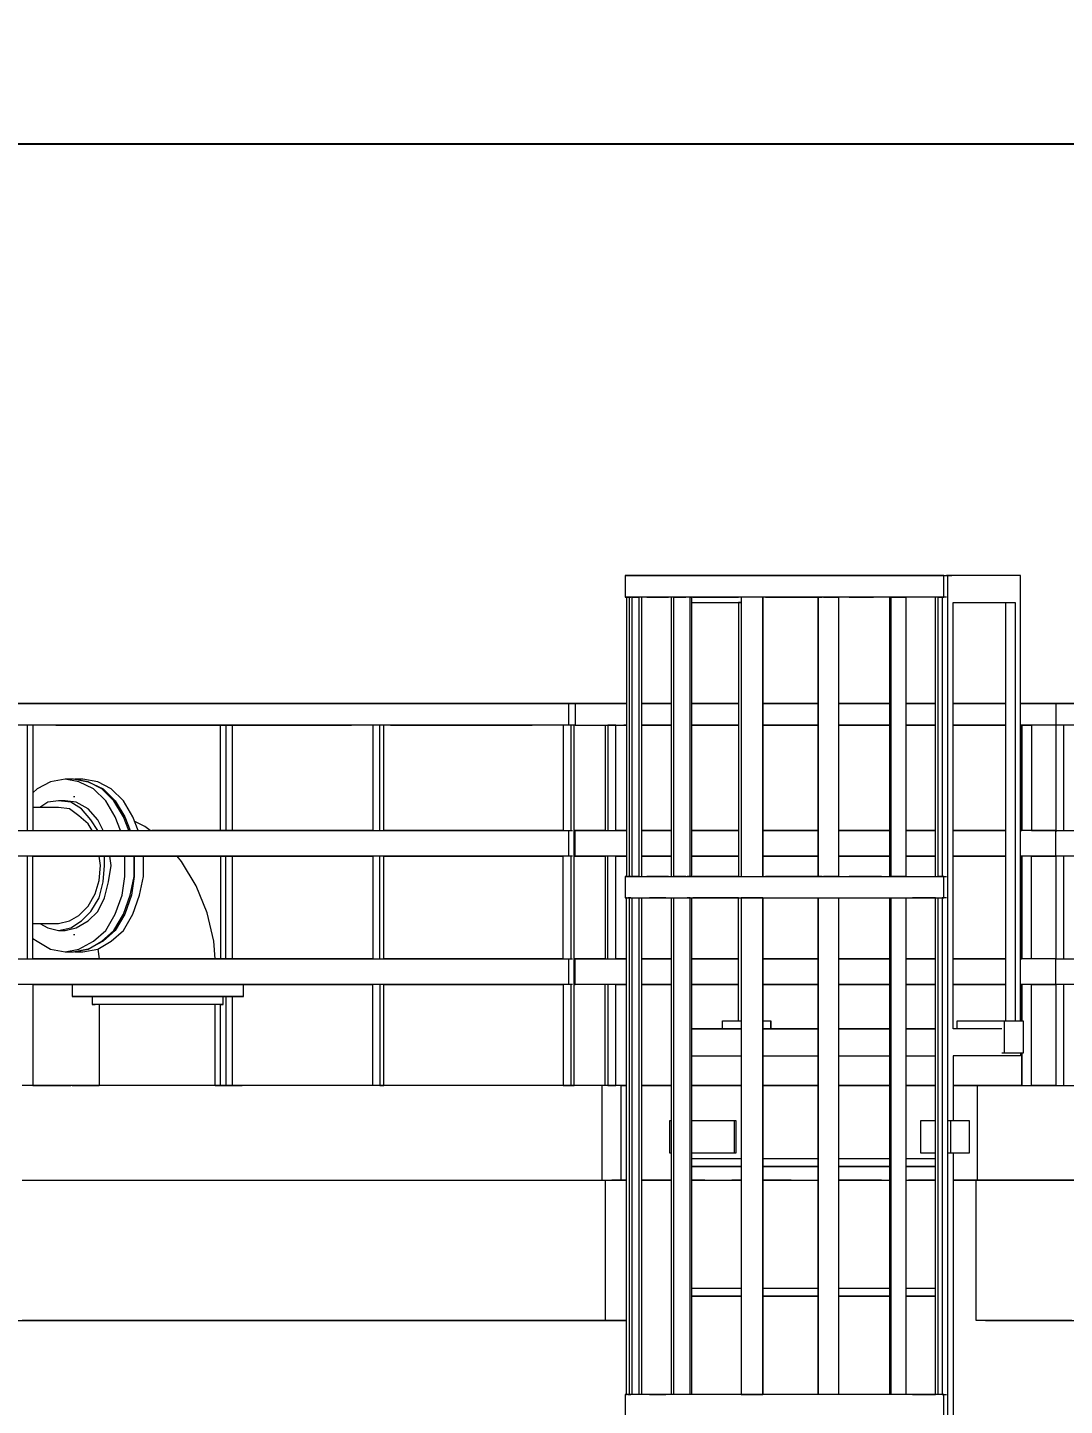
# Model space of a CAD drawing. Extents: x -187 to 52, y -9 to 65.
# Drawn here: x -2.476 to -0.037, y 47.043 to 50.284 of the extents above; entities that cross this region are included whole.
import ezdxf

# ---------------------------------------------------------------- set-up
doc = ezdxf.new("R2010")
doc.units = 0
doc.header["$MEASUREMENT"] = 0
doc.layers.add('Cotas', color=1, linetype='Continuous')
doc.layers.add('PDF3_Geometría', color=7, linetype='Continuous')
doc.styles.add('ROMANS', font='ROMANS.SHX', dxfattribs={"width": 0.85})
doc.dimstyles.new('1.100', dxfattribs={"dimtxt": 0.15, "dimasz": 0.15, "dimexe": 0.12, "dimexo": 0.125, "dimgap": 0.1, "dimtad": 1, "dimzin": 0, "dimdsep": 46, "dimtxsty": 'ROMANS', "dimblk": 'ARCHTICK', "dimcen": 0.09, "dimclrd": 256, "dimclre": 256, "dimclrt": 2, "dimadec": 0, "dimazin": 0, "dimtfac": 1, "dimtofl": 0, "dimtmove": 0, "dimatfit": 3, "dimfxl": 10, "dimfxlon": 1, "dimtolj": 1, "dimtzin": 0, "dimarcsym": 0})

# ---------------------------------------------------------------- blocks, each defined once
blk = doc.blocks.new('_ArchTick')
at = {"color": 0, "linetype": 'ByBlock', "const_width": 0.15}
blk.add_lwpolyline([(-0.5, -0.5), (0.5, 0.5)], dxfattribs=at)
blk = doc.blocks.new('*D14')
at = {"layer": 'Cotas', "lineweight": -2, "transparency": 16777216}
for p, q in [((-3.7684, 47.3682), (-3.7684, 50.1309)), ((4.2316, 47.3682), (4.2316, 50.1309)), ((-3.7684, 50.0109), (4.2316, 50.0109))]:
    blk.add_line(p, q, dxfattribs=at)
at = {"layer": 'Defpoints', "color": 0, "transparency": 16777216}
for p in [(4.2316, 50.0109), (-3.7684, 47.2432), (4.2316, 47.2432)]:
    blk.add_point(p, dxfattribs=at)
at = {"layer": 'Cotas', "lineweight": -2, "transparency": 16777216, "xscale": 0.15, "yscale": 0.15, "zscale": 0.15, "rotation": 180}
blk.add_blockref('_ArchTick', (-3.7684, 50.0109), dxfattribs=at)
at = {"layer": 'Cotas', "lineweight": -2, "transparency": 16777216, "xscale": 0.15, "yscale": 0.15, "zscale": 0.15}
blk.add_blockref('_ArchTick', (4.2316, 50.0109), dxfattribs=at)
at = {"layer": 'Cotas', "color": 2, "transparency": 16777216, "insert": (0.2316, 50.1859), "char_height": 0.15, "attachment_point": 5, "style": 'ROMANS'}
blk.add_mtext('\\A1;8.00', dxfattribs=at)

msp = doc.modelspace()

# ---------------------------------------------------------------- linework, layer by layer
at = {"layer": 'PDF3_Geometría', "lineweight": 18}
for points in [[(-1.07, 48.9956), (-1.07, 48.9448)], [(-0.9779, 48.9956), (-1.0192, 48.9956), (-1.0478, 48.9956), (-1.0637, 48.9956), (-1.07, 48.9956), (-1.0637, 48.9956), (-1.0446, 48.9956), (-1.016, 48.9956), (-0.9748, 48.9956), (-0.924, 48.9956), (-0.8668, 48.9956), (-0.8065, 48.9956), (-0.7399, 48.9956), (-0.6732, 48.9956), (-0.6065, 48.9956), (-0.543, 48.9956), (-0.4827, 48.9956), (-0.4319, 48.9956), (-0.3875, 48.9956), (-0.3557, 48.9956), (-0.3335, 48.9956), (-0.3208, 48.9956), (-0.324, 48.9956), (-0.3367, 48.9956), (-0.3018, 48.9956)], [(-0.343, 48.9956), (-0.3303, 48.9956), (-0.3272, 48.9956), (-0.3367, 48.9956), (-0.3589, 48.9956), (-0.3938, 48.9956), (-0.4351, 48.9956), (-0.4859, 48.9956), (-0.543, 48.9956), (-0.6065, 48.9956), (-0.6732, 48.9956), (-0.7399, 48.9956), (-0.8033, 48.9956), (-0.8668, 48.9956), (-0.9208, 48.9956), (-0.9684, 48.9956), (-1.0097, 48.9956), (-1.0383, 48.9956), (-1.0573, 48.9956), (-1.0637, 48.9956), (-1.0573, 48.9956), (-1.0414, 48.9956), (-1.0129, 48.9956), (-0.9748, 48.9956), (-0.9367, 48.9956)], [(-0.3145, 48.9448), (-0.3208, 48.9448), (-0.3208, 48.9956)], [(-0.3113, 46.6369), (-0.3113, 48.9956), (-0.3145, 48.9956)], [(-0.1399, 47.948), (-0.1399, 48.9956), (-0.3113, 48.9956)], [(-0.324, 48.9448), (-0.3208, 48.9448), (-0.3335, 48.9448), (-0.3557, 48.9448), (-0.3875, 48.9448), (-0.4319, 48.9448), (-0.4446, 48.9448), (-0.4827, 48.9448), (-0.543, 48.9448), (-0.6065, 48.9448), (-0.6732, 48.9448), (-0.7399, 48.9448), (-0.7462, 48.9448), (-0.8065, 48.9448), (-0.8668, 48.9448), (-0.924, 48.9448), (-0.9748, 48.9448), (-1.016, 48.9448), (-1.0446, 48.9448), (-1.0637, 48.9448), (-1.07, 48.9448), (-1.0637, 48.9448)], [(-1.0668, 48.9448), (-1.0668, 48.2877), (-1.07, 48.2877), (-1.0637, 48.2877), (-1.0446, 48.2877), (-1.016, 48.2877), (-0.9748, 48.2877), (-0.924, 48.2877), (-0.8668, 48.2877), (-0.8065, 48.2877), (-0.7462, 48.2877), (-0.7399, 48.2877), (-0.6732, 48.2877), (-0.6065, 48.2877), (-0.543, 48.2877), (-0.4827, 48.2877), (-0.4319, 48.2877), (-0.3875, 48.2877), (-0.3557, 48.2877), (-0.3335, 48.2877), (-0.3208, 48.2877), (-0.324, 48.2877)], [(-1.0573, 48.9448), (-1.0637, 48.9448), (-1.0573, 48.9448)], [(-1.0605, 48.9448), (-1.0605, 48.2877)], [(-1.0319, 48.9448), (-1.0319, 48.2877)], [(-1.0192, 48.9448), (-0.9779, 48.9448)], [(-0.9748, 48.9448), (-1.0129, 48.9448)], [(-1.0097, 48.9448), (-0.9684, 48.9448)], [(-0.9621, 48.9448), (-0.9621, 48.2877)], [(-0.9272, 48.2877), (-0.9367, 48.2877), (-0.9557, 48.2877), (-0.9557, 48.9448), (-0.9367, 48.9448), (-0.9272, 48.9448)], [(-0.9176, 48.9448), (-0.9145, 48.9448), (-0.9145, 48.2877), (-0.9176, 48.2877), (-0.924, 48.2877)], [(-0.9176, 48.2877), (-0.9176, 48.9448), (-0.924, 48.9448)], [(-0.9113, 48.9448), (-0.8668, 48.9448), (-0.8033, 48.9448)], [(-0.7462, 48.9448), (-0.7716, 48.9448), (-0.797, 48.9448), (-0.797, 48.2877), (-0.7716, 48.2877), (-0.7462, 48.2877), (-0.7462, 48.9448), (-0.7462, 48.2877)], [(-0.7399, 48.9448), (-0.6732, 48.9448), (-0.616, 48.9448), (-0.6065, 48.9448)], [(-0.616, 48.9448), (-0.616, 48.2877), (-0.616, 48.9448)], [(-0.6033, 48.9448), (-0.5906, 48.9448), (-0.5684, 48.9448), (-0.5684, 48.2877), (-0.5906, 48.2877), (-0.6033, 48.2877)], [(-0.543, 48.9448), (-0.4859, 48.9448)], [(-0.4478, 48.2877), (-0.4478, 48.9448)], [(-0.3938, 48.2877), (-0.3589, 48.2877), (-0.3399, 48.2877), (-0.3399, 48.9448), (-0.3589, 48.9448), (-0.3938, 48.9448)], [(-0.9145, 48.9321), (-0.797, 48.9321), (-0.8033, 48.9321), (-0.8033, 48.2877), (-0.8668, 48.2877), (-0.9113, 48.2877)], [(-0.1843, 47.929), (-0.2986, 47.929), (-0.2986, 48.9321), (-0.1525, 48.9321), (-0.1525, 47.948)], [(-0.1748, 47.948), (-0.1748, 48.9321), (-0.1525, 48.9321)], [(-2.1113, 48.694), (-1.9176, 48.694), (-1.7144, 48.694), (-1.5049, 48.694), (-1.2891, 48.694), (-1.0732, 48.694), (-1.0668, 48.694), (-1.197, 48.694), (-1.4129, 48.694), (-1.6224, 48.694), (-1.8287, 48.694), (-2.0256, 48.694), (-2.2192, 48.694), (-2.4033, 48.694), (-2.5779, 48.694)], [(-2.5017, 48.694), (-2.3335, 48.694), (-2.1589, 48.694), (-1.9779, 48.694), (-1.7906, 48.694), (-1.6002, 48.694), (-1.4033, 48.694), (-1.2033, 48.694), (-1.2033, 48.6432), (-1.4033, 48.6432), (-1.6002, 48.6432), (-1.7906, 48.6432), (-1.9779, 48.6432), (-2.1589, 48.6432), (-2.3335, 48.6432), (-2.5017, 48.6432)], [(-2.4859, 48.694), (-2.3017, 48.694), (-2.1144, 48.694)], [(-2.47, 48.694), (-2.3017, 48.694), (-2.1303, 48.694), (-1.9525, 48.694), (-1.7684, 48.694), (-1.5779, 48.694), (-1.3843, 48.694), (-1.1875, 48.694), (-1.1875, 48.6432), (-1.0668, 48.6432), (-1.0732, 48.6432)], [(-1.2033, 48.694), (-1.1875, 48.694)], [(0.1586, 48.694), (-0.07, 48.694), (-0.1399, 48.694), (0.0633, 48.694)], [(0.1713, 48.694), (-0.0573, 48.694), (-0.0573, 48.6432), (-0.07, 48.6432), (-0.1399, 48.6432)], [(-0.0541, 48.694), (0.1744, 48.694)], [(-2.4763, 48.3956), (-2.4763, 48.6432)], [(-2.4636, 48.6432), (-2.4636, 48.3956), (-2.3017, 48.3956), (-2.1303, 48.3956), (-1.9525, 48.3956), (-1.7684, 48.3956), (-1.6636, 48.3956), (-1.8287, 48.3956), (-2.0256, 48.3956), (-2.1843, 48.3956), (-2.1144, 48.3956)], [(-1.7684, 48.6432), (-1.9525, 48.6432), (-2.1303, 48.6432), (-2.3017, 48.6432), (-2.4541, 48.6432)], [(-2.1144, 48.6432), (-2.3017, 48.6432), (-2.4097, 48.6432), (-2.4033, 48.6432), (-2.2192, 48.6432), (-2.0256, 48.6432), (-1.8287, 48.6432), (-1.8129, 48.6432)], [(-2.1113, 48.3956), (-2.0224, 48.3956), (-2.0224, 48.6432)], [(-1.6478, 48.3956), (-1.6478, 48.6432), (-1.6636, 48.6432), (-1.6636, 48.3956), (-1.7144, 48.3956), (-1.9176, 48.3956), (-1.9938, 48.3956), (-1.9938, 48.6432), (-2.0097, 48.6432), (-2.0097, 48.3956)], [(-1.9176, 48.6432), (-1.7144, 48.6432)], [(-1.1875, 48.6432), (-1.2033, 48.6432), (-1.216, 48.6432), (-1.216, 48.3956), (-1.3843, 48.3956), (-1.5779, 48.3956), (-1.6383, 48.3956), (-1.6383, 48.6432)], [(-1.6224, 48.6432), (-1.4129, 48.6432)], [(-1.3843, 48.6432), (-1.5779, 48.6432)], [(-1.5144, 48.6432), (-1.5049, 48.6432), (-1.2891, 48.6432)], [(-1.197, 48.3956), (-1.197, 48.6432)], [(-1.197, 47.7956), (-1.1906, 47.7956), (-1.1906, 48.6432), (-1.1938, 48.6432)], [(-1.1176, 48.6432), (-1.1176, 48.3956), (-1.1906, 48.3956), (-1.0668, 48.3956), (-1.0732, 48.3956), (-1.0922, 48.3956), (-1.0922, 48.6432), (-1.1113, 48.6432), (-1.1113, 48.3956)], [(-0.1367, 48.6432), (-0.1367, 48.3956), (-0.1367, 48.6432), (-0.1145, 48.6432), (-0.1145, 48.3956), (-0.0573, 48.3956), (0.1713, 48.3956)], [(-0.0383, 48.3956), (-0.0383, 48.6432), (-0.0573, 48.6432), (-0.0573, 48.3924)], [(0.1713, 48.6432), (-0.0573, 48.6432)], [(-2.2383, 48.3956), (-2.2509, 48.4274), (-2.2732, 48.4655), (-2.3017, 48.494), (-2.3335, 48.5099), (-2.3684, 48.5163), (-2.3875, 48.5163), (-2.4224, 48.5099), (-2.4541, 48.494), (-2.4636, 48.4845)], [(-2.2573, 48.3956), (-2.27, 48.4274), (-2.2922, 48.4655), (-2.3208, 48.494), (-2.3557, 48.5099), (-2.3875, 48.5163)], [(-2.216, 48.3956), (-2.2287, 48.4274), (-2.2509, 48.4655), (-2.2795, 48.494), (-2.3113, 48.5099), (-2.3462, 48.5163), (-2.3652, 48.5163), (-2.3335, 48.5099), (-2.2986, 48.494), (-2.27, 48.4655), (-2.2478, 48.4274), (-2.2351, 48.3956)], [(-2.2986, 48.3956), (-2.3113, 48.421), (-2.3335, 48.4464), (-2.3621, 48.4623), (-2.3875, 48.4655), (-2.4033, 48.4655), (-2.4287, 48.4623), (-2.4478, 48.4496)], [(-2.3113, 48.3956), (-2.3271, 48.421), (-2.3494, 48.4464), (-2.3748, 48.4623), (-2.4033, 48.4655)], [(-2.3652, 48.475), (-2.3684, 48.475)], [(-2.324, 48.3956), (-2.3335, 48.4115), (-2.3557, 48.4305), (-2.3779, 48.4464), (-2.4033, 48.4496), (-2.4636, 48.4496)], [(-1.1938, 48.3353), (-1.2033, 48.3353), (-1.4033, 48.3353), (-1.6002, 48.3353), (-1.7906, 48.3353), (-1.9779, 48.3353), (-2.1589, 48.3353), (-2.3335, 48.3353), (-2.5017, 48.3353), (-2.5017, 48.3956), (-2.3335, 48.3956), (-2.1589, 48.3956), (-1.9779, 48.3956), (-1.7906, 48.3956), (-1.6002, 48.3956), (-1.4033, 48.3956), (-1.2033, 48.3956), (-1.2033, 48.3353)], [(-2.1875, 48.3956), (-2.2002, 48.4051), (-2.2256, 48.4178)], [(-1.2033, 48.3956), (-1.1938, 48.3956)], [(-1.1875, 48.3353), (-1.1906, 48.3353), (-1.1176, 48.3353), (-1.1176, 48.094), (-1.1906, 48.094), (-1.0668, 48.094), (-1.0732, 48.094), (-1.0922, 48.094), (-1.0922, 48.3353), (-1.0732, 48.3353), (-1.0668, 48.3353), (-1.1906, 48.3353), (-1.1875, 48.3353), (-1.1875, 48.3956), (-1.1906, 48.3956), (-1.1875, 48.3956)], [(0.1713, 48.3353), (-0.0573, 48.3353), (-0.0573, 48.3956), (-0.07, 48.3956), (-0.1399, 48.3956), (-0.1367, 48.3956)], [(-2.4763, 48.094), (-2.4763, 48.3353)], [(-2.1113, 48.3353), (-2.0224, 48.3353), (-2.0224, 48.094), (-2.0383, 48.094), (-2.0256, 48.094), (-1.8287, 48.094), (-1.6636, 48.094), (-1.7144, 48.094), (-1.9176, 48.094), (-1.9938, 48.094), (-1.9938, 48.3353), (-1.9176, 48.3353), (-1.7144, 48.3353), (-1.6636, 48.3353), (-1.6636, 48.094), (-1.7684, 48.094), (-1.9525, 48.094), (-2.1303, 48.094), (-2.3017, 48.094), (-2.4636, 48.094), (-2.4636, 48.3353), (-2.3017, 48.3353), (-2.1303, 48.3353), (-1.9525, 48.3353), (-1.7684, 48.3353), (-1.6636, 48.3353), (-1.8287, 48.3353), (-2.0256, 48.3353), (-2.124, 48.3353), (-2.1144, 48.3353)], [(-2.4636, 48.1766), (-2.4033, 48.1766), (-2.3779, 48.1829), (-2.3557, 48.1956), (-2.3335, 48.2178), (-2.3176, 48.2464), (-2.3081, 48.2782), (-2.3049, 48.3131), (-2.3081, 48.3353)], [(-2.4636, 48.1416), (-2.4541, 48.1353), (-2.4224, 48.1163), (-2.3875, 48.1099), (-2.3557, 48.1163), (-2.3208, 48.1353), (-2.2922, 48.1607), (-2.27, 48.1988), (-2.2541, 48.2432), (-2.2478, 48.2877), (-2.2478, 48.3353)], [(-2.4478, 48.1766), (-2.4287, 48.167), (-2.4033, 48.1607), (-2.3748, 48.167), (-2.3494, 48.1829), (-2.3271, 48.2051), (-2.3081, 48.2369), (-2.2986, 48.275), (-2.2954, 48.3131), (-2.2954, 48.3353)], [(-2.4033, 48.1607), (-2.3875, 48.1607), (-2.3621, 48.167), (-2.3335, 48.1829), (-2.3113, 48.2051), (-2.2954, 48.2369), (-2.2859, 48.275), (-2.2795, 48.3131), (-2.2827, 48.3353)], [(-2.3875, 48.1099), (-2.3684, 48.1099), (-2.3335, 48.1163), (-2.3017, 48.1353), (-2.2732, 48.1607), (-2.2509, 48.1988), (-2.2351, 48.2432), (-2.2256, 48.2877), (-2.2256, 48.3353), (-2.2256, 48.2877), (-2.2319, 48.2432), (-2.2478, 48.1988), (-2.27, 48.1607), (-2.2986, 48.1353), (-2.3335, 48.1163), (-2.3652, 48.1099), (-2.3462, 48.1099), (-2.3113, 48.1163), (-2.2795, 48.1353), (-2.2509, 48.1607), (-2.2287, 48.1988), (-2.2129, 48.2432), (-2.2033, 48.2877), (-2.2033, 48.3353)], [(-2.0351, 48.094), (-2.0383, 48.1353), (-2.0541, 48.202), (-2.0795, 48.2655), (-2.1144, 48.3226), (-2.124, 48.3353)], [(-2.0097, 48.094), (-2.0097, 48.3353)], [(-1.6478, 48.094), (-1.6478, 48.3353)], [(-1.6383, 48.094), (-1.6383, 48.3353)], [(-1.216, 48.3353), (-1.3843, 48.3353), (-1.5779, 48.3353), (-1.6383, 48.3353)], [(-1.216, 48.094), (-1.216, 48.3353)], [(-1.197, 48.094), (-1.197, 48.3353)], [(-1.1113, 48.094), (-1.1113, 48.3353)], [(-0.1367, 48.3353), (-0.1399, 48.3353)], [(-0.0573, 48.3353), (-0.07, 48.3353), (-0.1399, 48.3353)], [(-0.0383, 48.094), (-0.0383, 48.3353)], [(-1.07, 48.2877), (-1.07, 48.2369)], [(-1.0573, 48.2877), (-1.0637, 48.2877), (-1.0573, 48.2877)], [(-0.9779, 48.2877), (-1.0192, 48.2877)], [(-1.0129, 48.2877), (-0.9748, 48.2877)], [(-0.9684, 48.2877), (-1.0097, 48.2877)], [(-0.6065, 48.2877), (-0.616, 48.2877), (-0.6732, 48.2877), (-0.7399, 48.2877)], [(-0.4668, 48.2877), (-0.4859, 48.2877), (-0.543, 48.2877)], [(-0.3145, 48.2369), (-0.3208, 48.2369), (-0.3208, 48.2877), (-0.3145, 48.2877)], [(-0.324, 47.0686), (-0.3208, 47.0686), (-0.3335, 47.0686), (-0.3557, 47.0686), (-0.3875, 47.0686), (-0.4319, 47.0686), (-0.4827, 47.0686), (-0.543, 47.0686), (-0.6065, 47.0686), (-0.6732, 47.0686), (-0.7399, 47.0686), (-0.7462, 47.0686), (-0.8065, 47.0686), (-0.8668, 47.0686), (-0.924, 47.0686), (-0.9748, 47.0686), (-1.016, 47.0686), (-1.0446, 47.0686), (-1.0637, 47.0686), (-1.07, 47.0686), (-1.0668, 47.0686), (-1.0668, 48.2369), (-1.07, 48.2369), (-1.0637, 48.2369), (-1.0446, 48.2369), (-1.016, 48.2369), (-0.9748, 48.2369), (-0.924, 48.2369), (-0.8668, 48.2369), (-0.8065, 48.2369), (-0.7462, 48.2369), (-0.7399, 48.2369), (-0.6732, 48.2369), (-0.6065, 48.2369), (-0.543, 48.2369), (-0.4827, 48.2369), (-0.4319, 48.2369), (-0.3875, 48.2369), (-0.3557, 48.2369), (-0.3335, 48.2369), (-0.3208, 48.2369), (-0.324, 48.2369)], [(-1.0573, 48.2369), (-1.0637, 48.2369), (-1.0573, 48.2369)], [(-1.0605, 48.2369), (-1.0605, 47.0686)], [(-1.0319, 48.2369), (-1.0319, 47.0686)], [(-1.0192, 48.2369), (-0.9779, 48.2369)], [(-0.9748, 48.2369), (-1.0129, 48.2369)], [(-1.0097, 48.2369), (-0.9684, 48.2369)], [(-0.9621, 48.2369), (-0.9621, 47.0686)], [(-0.9272, 47.0686), (-0.9367, 47.0686), (-0.9557, 47.0686), (-0.9557, 48.2369), (-0.9367, 48.2369), (-0.9272, 48.2369)], [(-0.9176, 48.2369), (-0.9145, 48.2369), (-0.9145, 47.0686), (-0.9176, 47.0686), (-0.924, 47.0686)], [(-0.9176, 47.0686), (-0.9176, 48.2369), (-0.924, 48.2369)], [(-0.8319, 47.948), (-0.8033, 47.948), (-0.8033, 48.2369), (-0.8668, 48.2369), (-0.9113, 48.2369)], [(-0.7462, 48.2369), (-0.7716, 48.2369), (-0.797, 48.2369), (-0.797, 47.0686), (-0.7716, 47.0686), (-0.7462, 47.0686), (-0.7462, 48.2369), (-0.7462, 47.0686)], [(-0.7399, 48.2369), (-0.6732, 48.2369), (-0.616, 48.2369), (-0.6065, 48.2369)], [(-0.616, 48.2369), (-0.616, 47.0686), (-0.616, 48.2369)], [(-0.6033, 48.2369), (-0.5906, 48.2369), (-0.5684, 48.2369), (-0.5684, 47.0686), (-0.5906, 47.0686), (-0.6033, 47.0686)], [(-0.543, 48.2369), (-0.4859, 48.2369), (-0.4668, 48.2369)], [(-0.4478, 47.0686), (-0.4478, 48.2369)], [(-0.3938, 47.0686), (-0.3589, 47.0686), (-0.3399, 47.0686), (-0.3399, 48.2369), (-0.3589, 48.2369), (-0.3938, 48.2369)], [(-2.3684, 48.1512), (-2.3652, 48.1512)], [(-2.3113, 48.1163), (-2.3081, 48.094)], [(-1.1938, 48.0337), (-1.2033, 48.0337), (-1.4033, 48.0337), (-1.6002, 48.0337), (-1.7906, 48.0337), (-1.9779, 48.0337), (-2.1589, 48.0337), (-2.3335, 48.0337), (-2.5017, 48.0337), (-2.5017, 48.094), (-2.3335, 48.094), (-2.1589, 48.094), (-1.9779, 48.094), (-1.7906, 48.094), (-1.6002, 48.094), (-1.4033, 48.094), (-1.2033, 48.094), (-1.2033, 48.0337)], [(-1.6383, 48.094), (-1.5779, 48.094), (-1.3843, 48.094), (-1.216, 48.094)], [(-1.2033, 48.094), (-1.1938, 48.094)], [(-1.1113, 48.0337), (-1.1113, 47.7956), (-1.0922, 47.7956), (-1.0922, 48.0337), (-1.0732, 48.0337), (-1.0668, 48.0337), (-1.1906, 48.0337), (-1.1875, 48.0337), (-1.1875, 48.094), (-1.1906, 48.094), (-1.1875, 48.094)], [(-0.0573, 48.094), (-0.07, 48.094), (-0.1399, 48.094), (-0.1367, 48.094)], [(0.1713, 48.0337), (-0.0573, 48.0337), (-0.0573, 48.094), (0.1713, 48.094)], [(-1.6478, 48.0337), (-1.6478, 47.7956), (-1.6636, 47.7956), (-1.6636, 48.0337), (-1.7684, 48.0337), (-1.9525, 48.0337), (-2.1303, 48.0337), (-2.3017, 48.0337), (-2.4636, 48.0337), (-2.4636, 47.7956), (-2.4763, 47.7956)], [(-2.0129, 48.0337), (-1.997, 48.0337), (-1.9779, 48.0337), (-1.9684, 48.0337), (-1.9716, 48.0337), (-1.9843, 48.0337), (-2.0097, 48.0337), (-2.0446, 48.0337), (-2.0859, 48.0337), (-2.1335, 48.0337), (-2.1811, 48.0337), (-2.2287, 48.0337), (-2.2763, 48.0337), (-2.3144, 48.0337), (-2.343, 48.0337), (-2.3621, 48.0337), (-2.3716, 48.0337), (-2.3684, 48.0337), (-2.3557, 48.0337), (-2.3303, 48.0337), (-2.3271, 48.0337), (-2.3335, 48.0337), (-2.3271, 48.0337), (-2.3113, 48.0337), (-2.2859, 48.0337), (-2.2509, 48.0337), (-2.2129, 48.0337), (-2.1716, 48.0337), (-2.1271, 48.0337), (-2.089, 48.0337), (-2.0541, 48.0337), (-2.0287, 48.0337), (-2.0129, 48.0337), (-2.0097, 48.0337), (-2.0129, 48.0337), (-1.8287, 48.0337), (-1.6636, 48.0337), (-1.7144, 48.0337), (-1.9176, 48.0337), (-1.9938, 48.0337)], [(-2.3716, 48.0337), (-2.3716, 48.0051)], [(-1.9684, 48.0051), (-1.9684, 48.0337)], [(-1.6478, 47.7956), (-1.6383, 47.7956), (-1.6383, 48.0337), (-1.5779, 48.0337), (-1.3843, 48.0337), (-1.216, 48.0337), (-1.216, 47.7956), (-1.197, 47.7956), (-1.197, 48.0337)], [(-1.1113, 47.7956), (-1.1176, 47.7956), (-1.1176, 48.0337), (-1.1906, 48.0337), (-1.1875, 48.0337)], [(-0.1367, 47.7956), (-0.1367, 47.8718), (-0.1367, 47.7956), (-0.1145, 47.7956), (-0.1145, 48.0337), (-0.0573, 48.0337), (-0.07, 48.0337), (-0.1399, 48.0337), (-0.1367, 48.0337), (-0.1367, 47.948), (-0.1367, 48.0337)], [(-0.0573, 48.0337), (-0.0573, 47.7956), (-0.0383, 47.7956), (-0.0383, 48.0337)], [(-2.016, 47.9861), (-2.016, 48.0051), (-1.997, 48.0051), (-1.9779, 48.0051), (-1.9684, 48.0051), (-1.9716, 48.0051), (-1.9843, 48.0051), (-2.0097, 48.0051), (-2.0446, 48.0051), (-2.0859, 48.0051), (-2.1335, 48.0051), (-2.1811, 48.0051), (-2.2287, 48.0051), (-2.2763, 48.0051), (-2.3144, 48.0051), (-2.343, 48.0051), (-2.3621, 48.0051), (-2.3716, 48.0051), (-2.3684, 48.0051), (-2.3557, 48.0051), (-2.3303, 48.0051), (-2.324, 48.0051), (-2.324, 47.9861)], [(-2.324, 48.0051), (-2.3176, 48.0051), (-2.3017, 48.0051), (-2.2763, 48.0051), (-2.2478, 48.0051), (-2.2097, 48.0051), (-2.1716, 48.0051), (-2.1303, 48.0051), (-2.0954, 48.0051), (-2.0636, 48.0051), (-2.0383, 48.0051), (-2.0224, 48.0051), (-2.016, 48.0051)], [(-2.0097, 48.0051), (-2.0097, 47.7956), (-1.9938, 47.7956), (-1.9938, 48.0051)], [(-2.0097, 47.7956), (-2.0224, 47.7956), (-2.0224, 47.9861), (-2.016, 47.9861), (-2.0224, 47.9861), (-2.0383, 47.9861), (-2.0636, 47.9861), (-2.0954, 47.9861), (-2.1303, 47.9861), (-2.1716, 47.9861), (-2.2097, 47.9861), (-2.2478, 47.9861), (-2.2763, 47.9861), (-2.3017, 47.9861), (-2.3176, 47.9861), (-2.324, 47.9861), (-2.3176, 47.9861)], [(-2.3081, 47.9861), (-2.3081, 47.7956)], [(-2.0351, 47.7956), (-2.0351, 47.9861), (-2.0383, 47.9861)], [(-0.8414, 47.929), (-0.8414, 47.948), (-0.797, 47.948)], [(-0.7462, 47.948), (-0.7272, 47.948), (-0.7272, 47.929), (-0.7272, 47.948)], [(-0.2891, 47.929), (-0.2891, 47.948), (-0.1779, 47.948), (-0.1335, 47.948), (-0.1335, 47.8718), (-0.1779, 47.8718), (-0.1843, 47.8718)], [(-0.1779, 47.8718), (-0.1779, 47.948)], [(-0.1399, 47.8718), (-0.1399, 47.8655), (-0.2986, 47.8655), (-0.2986, 47.7131), (-0.2668, 47.7131)], [(-0.9145, 47.8655), (-0.797, 47.8655)], [(-0.7462, 47.8655), (-0.616, 47.8655)], [(-0.5684, 47.8655), (-0.4478, 47.8655)], [(-0.4097, 47.8655), (-0.3399, 47.8655)], [(-0.9145, 47.7131), (-0.8129, 47.7131), (-0.8097, 47.7131), (-0.8097, 47.6369), (-0.8129, 47.6369), (-0.9145, 47.6369)], [(-0.8129, 47.6369), (-0.8129, 47.7131)], [(-0.3399, 47.6369), (-0.3748, 47.6369), (-0.3748, 47.7131), (-0.3399, 47.7131)], [(-0.3049, 47.7131), (-0.3049, 47.6369)], [(-0.9145, 47.6242), (-0.797, 47.6242)], [(-0.7462, 47.6242), (-0.616, 47.6242)], [(-0.5684, 47.6242), (-0.4478, 47.6242)], [(-0.4097, 47.6242), (-0.3399, 47.6242)], [(-0.2668, 47.6369), (-0.2986, 47.6369), (-0.2986, 46.494), (-0.2668, 46.494)], [(-0.9145, 47.3194), (-0.797, 47.3194)], [(-0.7462, 47.3194), (-0.616, 47.3194)], [(-0.5684, 47.3194), (-0.4478, 47.3194)], [(-0.4097, 47.3194), (-0.3399, 47.3194)], [(-1.07, 47.0686), (-1.07, 47.0178)], [(-1.0573, 47.0686), (-1.0637, 47.0686), (-1.0573, 47.0686)], [(-0.9779, 47.0686), (-1.0192, 47.0686)], [(-1.0129, 47.0686), (-0.9748, 47.0686)], [(-0.9684, 47.0686), (-1.0097, 47.0686)], [(-0.8033, 47.0686), (-0.8668, 47.0686), (-0.9113, 47.0686)], [(-0.6065, 47.0686), (-0.616, 47.0686), (-0.6732, 47.0686), (-0.7399, 47.0686)], [(-0.4668, 47.0686), (-0.4859, 47.0686), (-0.543, 47.0686)], [(-0.3208, 47.0178), (-0.3208, 47.0686), (-0.3145, 47.0686)]]:
    msp.add_lwpolyline(points, dxfattribs=at)
for points in [[(-1.0383, 48.9448), (-1.0383, 48.2877), (-1.0446, 48.2877), (-1.0478, 48.2877), (-1.0541, 48.2877), (-1.0541, 48.9448), (-1.0478, 48.9448), (-1.0446, 48.9448)], [(-0.4446, 48.2877), (-0.4446, 48.9448), (-0.4319, 48.9448), (-0.4256, 48.9448), (-0.4097, 48.9448), (-0.4097, 48.2877), (-0.4256, 48.2877), (-0.4319, 48.2877)], [(-0.3335, 48.2877), (-0.3335, 48.9448), (-0.3272, 48.9448), (-0.324, 48.9448), (-0.324, 48.2877), (-0.3272, 48.2877)], [(-0.9621, 48.694), (-0.9779, 48.694), (-1.0319, 48.694)], [(-0.8033, 48.694), (-0.9145, 48.694), (-0.851, 48.694)], [(-0.616, 48.694), (-0.7462, 48.694), (-0.6256, 48.694)], [(-0.4478, 48.694), (-0.5303, 48.694), (-0.5684, 48.694)], [(-0.3399, 48.694), (-0.4097, 48.694), (-0.397, 48.694)], [(-0.1748, 48.694), (-0.2986, 48.694)], [(-0.9621, 48.6432), (-1.0319, 48.6432), (-0.9779, 48.6432)], [(-0.8033, 48.6432), (-0.851, 48.6432), (-0.9145, 48.6432)], [(-0.616, 48.6432), (-0.6256, 48.6432), (-0.7462, 48.6432)], [(-0.4478, 48.6432), (-0.5684, 48.6432), (-0.5303, 48.6432)], [(-0.3399, 48.6432), (-0.397, 48.6432), (-0.4097, 48.6432)], [(-0.1748, 48.6432), (-0.2986, 48.6432)], [(-1.216, 48.3956), (-1.4129, 48.3956), (-1.6224, 48.3956), (-1.6383, 48.3956), (-1.5049, 48.3956), (-1.2891, 48.3956)], [(-0.9621, 48.3956), (-0.9779, 48.3956), (-1.0319, 48.3956)], [(-0.8033, 48.3956), (-0.9145, 48.3956), (-0.851, 48.3956)], [(-0.616, 48.3956), (-0.7462, 48.3956), (-0.6256, 48.3956)], [(-0.4478, 48.3956), (-0.5303, 48.3956), (-0.5684, 48.3956)], [(-0.3399, 48.3956), (-0.4097, 48.3956), (-0.397, 48.3956)], [(-0.1748, 48.3956), (-0.2986, 48.3956)], [(-1.6383, 48.3353), (-1.6224, 48.3353), (-1.4129, 48.3353), (-1.216, 48.3353), (-1.2891, 48.3353), (-1.5049, 48.3353)], [(-1.0319, 48.3353), (-0.9779, 48.3353), (-0.9621, 48.3353)], [(-0.9145, 48.3353), (-0.8033, 48.3353), (-0.851, 48.3353)], [(-0.7462, 48.3353), (-0.616, 48.3353), (-0.6256, 48.3353)], [(-0.5684, 48.3353), (-0.5303, 48.3353), (-0.4478, 48.3353)], [(-0.4097, 48.3353), (-0.3399, 48.3353), (-0.397, 48.3353)], [(-0.2986, 48.3353), (-0.1748, 48.3353)], [(-0.1367, 48.3353), (-0.1367, 48.094)], [(-0.1145, 48.3353), (-0.0573, 48.3353), (-0.0573, 48.094), (-0.1145, 48.094)], [(-1.0383, 48.2369), (-1.0383, 47.0686), (-1.0446, 47.0686), (-1.0478, 47.0686), (-1.0541, 47.0686), (-1.0541, 48.2369), (-1.0478, 48.2369), (-1.0446, 48.2369)], [(-0.4446, 47.0686), (-0.4446, 48.2369), (-0.4319, 48.2369), (-0.4256, 48.2369), (-0.4097, 48.2369), (-0.4097, 47.0686), (-0.4256, 47.0686), (-0.4319, 47.0686)], [(-0.3335, 47.0686), (-0.3335, 48.2369), (-0.3272, 48.2369), (-0.324, 48.2369), (-0.324, 47.0686), (-0.3272, 47.0686)], [(-2.3081, 48.094), (-2.4033, 48.094), (-2.4636, 48.094)], [(-1.216, 48.094), (-1.4129, 48.094), (-1.6224, 48.094), (-1.6383, 48.094), (-1.5049, 48.094), (-1.2891, 48.094)], [(-0.9621, 48.094), (-0.9779, 48.094), (-1.0319, 48.094)], [(-0.8033, 48.094), (-0.9145, 48.094), (-0.851, 48.094)], [(-0.616, 48.094), (-0.7462, 48.094), (-0.6256, 48.094)], [(-0.4478, 48.094), (-0.5303, 48.094), (-0.5684, 48.094)], [(-0.3399, 48.094), (-0.4097, 48.094), (-0.397, 48.094)], [(-0.1748, 48.094), (-0.2986, 48.094)], [(-2.4636, 48.0337), (-2.4033, 48.0337), (-2.3271, 48.0337)], [(-1.6383, 48.0337), (-1.6224, 48.0337), (-1.4129, 48.0337), (-1.216, 48.0337), (-1.2891, 48.0337), (-1.5049, 48.0337)], [(-1.0319, 48.0337), (-0.9779, 48.0337), (-0.9621, 48.0337)], [(-0.9145, 48.0337), (-0.8033, 48.0337), (-0.851, 48.0337)], [(-0.7462, 48.0337), (-0.616, 48.0337), (-0.6256, 48.0337)], [(-0.5684, 48.0337), (-0.5303, 48.0337), (-0.4478, 48.0337)], [(-0.4097, 48.0337), (-0.3399, 48.0337), (-0.397, 48.0337)], [(-0.2986, 48.0337), (-0.1748, 48.0337)], [(-0.797, 47.929), (-0.9145, 47.929)], [(-0.616, 47.929), (-0.7462, 47.929)], [(-0.616, 47.929), (-0.7272, 47.929)], [(-0.4478, 47.929), (-0.5684, 47.929)], [(-0.4478, 47.929), (-0.5684, 47.929)], [(-0.3399, 47.929), (-0.4097, 47.929)], [(-0.3399, 47.929), (-0.4097, 47.929)], [(-0.9621, 47.7131), (-0.9621, 47.6369), (-0.9652, 47.6369), (-0.9652, 47.7131)], [(-0.3113, 47.6369), (-0.3113, 47.7131), (-0.3049, 47.7131), (-0.2605, 47.7131), (-0.2605, 47.6369), (-0.3049, 47.6369)], [(-0.797, 47.6051), (-0.9145, 47.6051)], [(-0.616, 47.6051), (-0.7462, 47.6051)], [(-0.4478, 47.6051), (-0.5684, 47.6051)], [(-0.3399, 47.6051), (-0.4097, 47.6051)], [(-0.797, 47.3004), (-0.9145, 47.3004)], [(-0.616, 47.3004), (-0.7462, 47.3004)], [(-0.4478, 47.3004), (-0.5684, 47.3004)], [(-0.3399, 47.3004), (-0.4097, 47.3004)]]:
    msp.add_lwpolyline(points, close=True, dxfattribs=at)
at = {"layer": 'PDF3_Geometría', "lineweight": 20}
for points in [[(-1.0795, 47.5734), (-1.0668, 47.5734), (-1.0795, 47.5734), (-1.0795, 47.7956), (-1.0668, 47.7956), (-1.0795, 47.7956), (-1.124, 47.7956), (-1.3335, 47.7956), (-1.5367, 47.7956), (-1.7398, 47.7956), (-1.9335, 47.7956), (-2.1271, 47.7956), (-2.3113, 47.7956), (-2.489, 47.7956)], [(-2.489, 47.5734), (-2.3113, 47.5734), (-2.1271, 47.5734), (-1.9335, 47.5734), (-1.7398, 47.5734), (-1.5367, 47.5734), (-1.3335, 47.5734), (-1.124, 47.5734), (-1.124, 47.7956), (-1.1906, 47.7956)], [(-2.0224, 47.7956), (-2.0351, 47.7956), (-2.0224, 47.7956), (-1.997, 47.7956), (-1.9779, 47.7956), (-1.9716, 47.7956), (-1.9779, 47.7956), (-1.997, 47.7956), (-2.0224, 47.7956), (-2.0605, 47.7956), (-2.1017, 47.7956), (-2.1494, 47.7956), (-2.197, 47.7956), (-2.2446, 47.7956), (-2.2859, 47.7956), (-2.324, 47.7956), (-2.3494, 47.7956), (-2.3684, 47.7956), (-2.3716, 47.7956), (-2.3684, 47.7956), (-2.3494, 47.7956), (-2.324, 47.7956), (-2.3081, 47.7956), (-2.4636, 47.7956)], [(-2.3081, 47.7956), (-2.3271, 47.7956), (-2.4636, 47.7956), (-2.3748, 47.7956)], [(-1.9779, 47.7956), (-1.9938, 47.7956)], [(-1.6636, 47.7956), (-1.7208, 47.7956), (-1.9303, 47.7956), (-1.9716, 47.7956)], [(-1.216, 47.7956), (-1.2859, 47.7956), (-1.5049, 47.7956), (-1.6383, 47.7956)], [(-0.1367, 47.7956), (-0.2986, 47.7956), (-0.2002, 47.7956)], [(-0.0192, 47.2432), (-0.2446, 47.2432), (-0.2446, 47.5734), (-0.2414, 47.5734), (-0.2414, 47.7956), (-0.0065, 47.7956)], [(-0.0573, 47.7956), (-0.1145, 47.7956)], [(-2.489, 47.5734), (-2.3113, 47.5734), (-2.1271, 47.5734), (-1.9335, 47.5734), (-1.7398, 47.5734), (-1.5367, 47.5734), (-1.3335, 47.5734), (-1.124, 47.5734), (-1.1208, 47.5734), (-1.1176, 47.5734), (-1.1176, 47.2432)], [(-1.1176, 47.5734), (-1.0668, 47.5734), (-1.0795, 47.5734), (-1.1018, 47.5734)], [(-0.8827, 47.5734), (-0.9081, 47.5734), (-0.9145, 47.5734), (-0.8637, 47.5734), (-0.797, 47.5734), (-0.8192, 47.5734)], [(-0.6795, 47.5734), (-0.7335, 47.5734), (-0.7462, 47.5734), (-0.6446, 47.5734), (-0.616, 47.5734)], [(-0.4668, 47.5734), (-0.5557, 47.5734), (-0.5684, 47.5734), (-0.4478, 47.5734)], [(-0.4097, 47.5734), (-0.3399, 47.5734), (-0.3779, 47.5734), (-0.4033, 47.5734)], [(-0.0129, 47.5734), (-0.2414, 47.5734), (-0.2986, 47.5734), (-0.2414, 47.5734), (-0.0129, 47.5734)], [(-2.5271, 47.2432), (-2.3652, 47.2432), (-2.1938, 47.2432), (-2.016, 47.2432), (-1.8351, 47.2432), (-1.6478, 47.2432), (-1.4541, 47.2432), (-1.2573, 47.2432), (-1.0668, 47.2432), (-1.1176, 47.2432), (-1.3272, 47.2432), (-1.5335, 47.2432), (-1.7367, 47.2432), (-1.9335, 47.2432), (-2.124, 47.2432), (-2.3081, 47.2432), (-2.489, 47.2432)], [(-0.2224, 47.2432), (-0.0033, 47.2432)]]:
    msp.add_lwpolyline(points, dxfattribs=at)
for points in [[(-1.0319, 47.7956), (-0.9621, 47.7956)], [(-0.9145, 47.7956), (-0.8637, 47.7956), (-0.797, 47.7956), (-0.8351, 47.7956)], [(-0.7462, 47.7956), (-0.6446, 47.7956), (-0.616, 47.7956)], [(-0.5684, 47.7956), (-0.4478, 47.7956)], [(-0.4097, 47.7956), (-0.3399, 47.7956), (-0.3716, 47.7956)], [(-1.0319, 47.5734), (-0.9621, 47.5734)]]:
    msp.add_lwpolyline(points, close=True, dxfattribs=at)

# ---------------------------------------------------------------- dimensions: what is measured, and where the dimension line sits
at = {"layer": 'Cotas'}
dim = msp.add_linear_dim(base=(4.2316, 50.0109), p1=(-3.7684, 47.2432), p2=(4.2316, 47.2432), dimstyle='1.100', dxfattribs=at)
dim.commit()
dim.dimension.update_dxf_attribs({"geometry": '*D14', "text_midpoint": (0.2316, 50.1859)})

doc.saveas('drawing.dxf')
